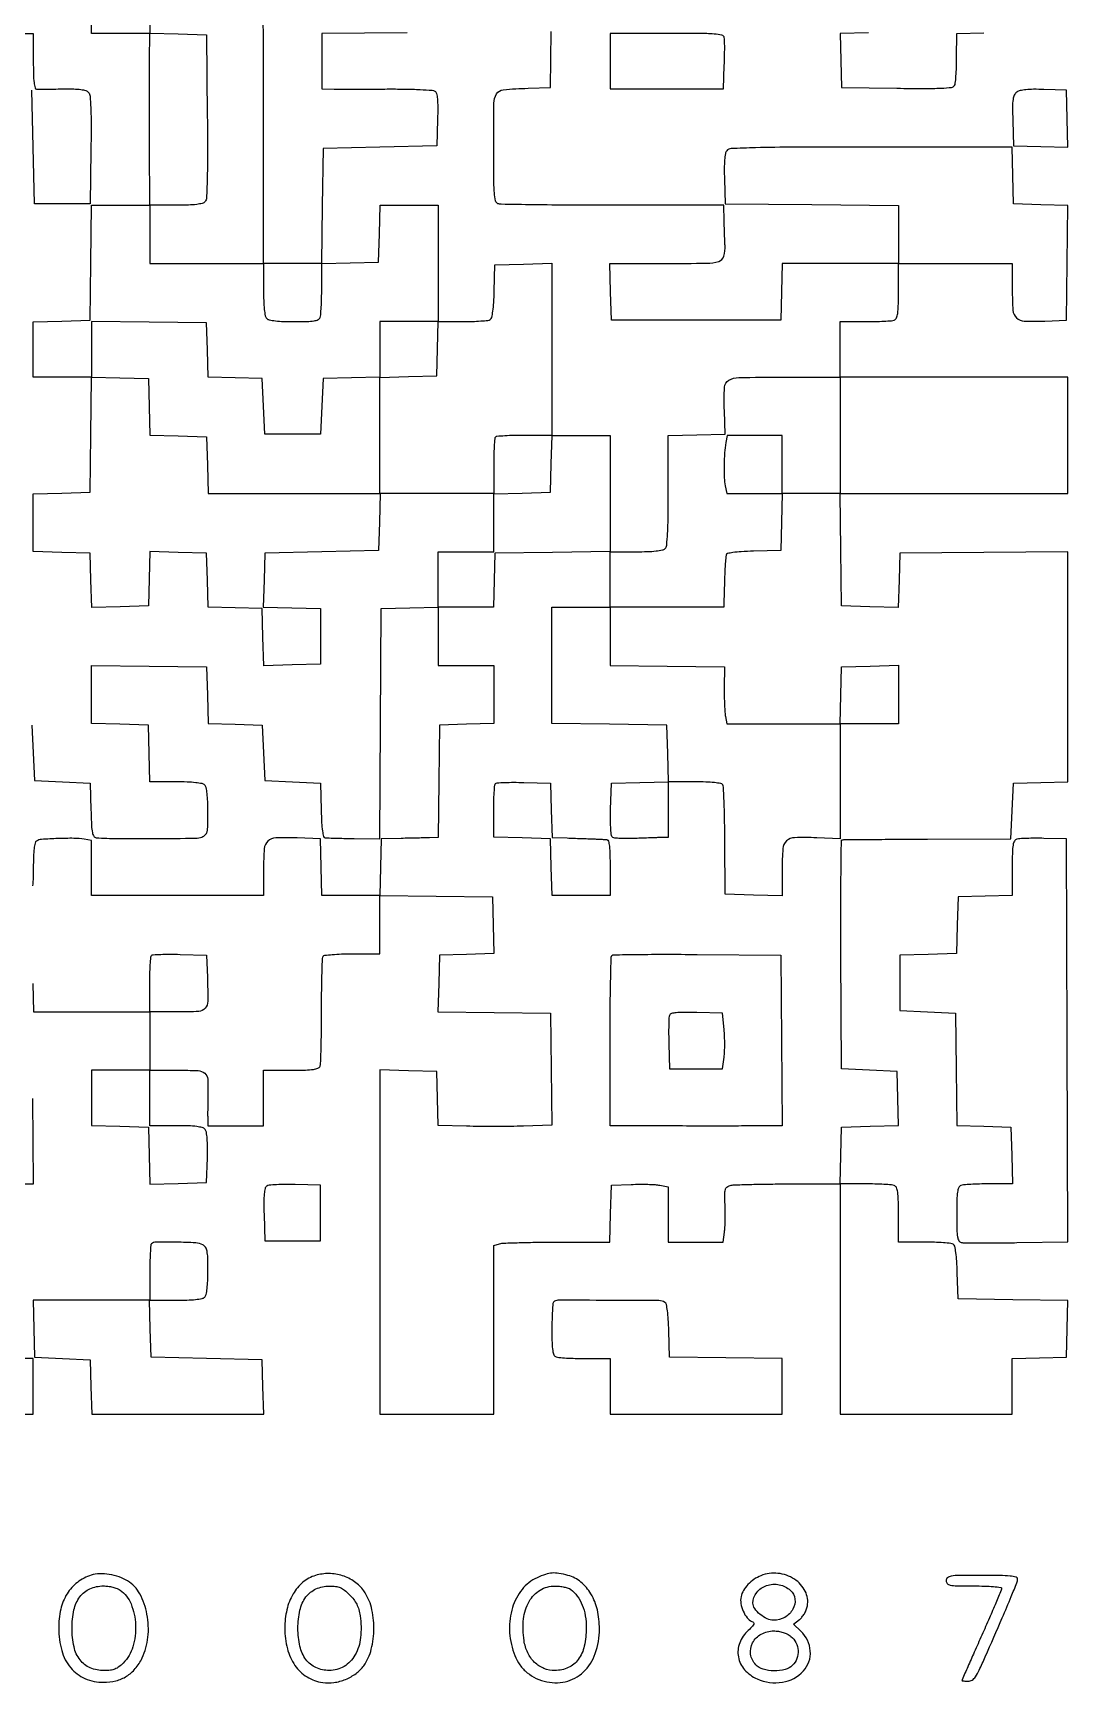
# Model space of a CAD drawing. Extents: x 179 to 1071, y 112 to 1107.
# Drawn here: x 680 to 1071, y 112 to 736 of the extents above; entities that cross this region are included whole.
import ezdxf

# ---------------------------------------------------------------- set-up
doc = ezdxf.new("R2010")
doc.units = 0

msp = doc.modelspace()

# ---------------------------------------------------------------- linework, layer by layer
for points in [[(724, 758), (724, 736), (713, 736), (702, 736), (702, 746.980948, 0.011994)], [(821.25, 736.236147), (789, 735.972294), (789, 725.486147), (789, 715), (793.75, 714.955706, 0.002079), (796.5118, 714.941436, 0.000349), (801.804688, 714.939786, 0.000382), (808.026022, 714.946937, 0.000339), (814.5, 714.963709, -0.004921), (820.724396, 714.922791, -0.007288), (826.178418, 714.753703, -0.003699), (830.776101, 714.509947, -0.13018), (831.788231, 714.175358, -0.193884), (832.395063, 713.306388, -0.033488), (832.720496, 711.285187, -0.023583), (832.861471, 708.190998, -0.006857), (832.788231, 703.417355), (832.5, 693.5), (811, 693), (789.5, 692.5), (789.230498, 670.75), (788.960995, 649), (777.980498, 649), (767, 649), (767, 703.393011, 0.000692), (766.955892, 735.24239, 0.006496), (766.73994, 748.943119, 0.006953)], [(679.783832, 376.75), (680.067663, 366), (702.033832, 366), (724, 366), (724, 355), (724, 344), (713, 344), (702, 344), (702, 333.533832), (702, 323.067663), (712.75, 322.783832), (723.5, 322.5), (723.784171, 311.716515), (724.068343, 300.93303), (734.784171, 301.216515), (745.5, 301.5), (745.788859, 310.850715, 0.009044), (745.84141, 314.957683, 0.018924), (745.703614, 318.150171, 0.020746), (745.412685, 320.513859, 0.132968), (744.916414, 321.600715, 0.154085), (743.875583, 322.271246, 0.035127), (741.794146, 322.685192, 0.024181), (738.653266, 322.929838, 0.007345), (733.877555, 323), (724, 323), (724, 333.5), (724, 344), (734.432612, 344, -0.011126), (742.286888, 343.825198, -0.165694), (744.809935, 342.838147, -0.207988), (745.916223, 340.601614, -0.018938), (745.988454, 334.240655, 0.002367), (745.936179, 331.841122, 0.002191), (745.904983, 329.378505, 0.002185), (745.896396, 327.18603, 0.00733), (745.9181, 325.75), (746, 323), (756.5, 323), (767, 323), (767, 333.5), (767, 344), (777.393011, 344, 0.005548), (782.847127, 344.060521, 0.028856), (785.845765, 344.300585, 0.056089), (787.591489, 344.745678, 0.213844), (788.369202, 345.519741, 0.083016), (788.603245, 346.66985, 0.001854), (788.781072, 352.332118, 0.00414), (788.910111, 358.979916, 0.002782), (788.952381, 366.576708, -0.002787), (788.994503, 374.133165, -0.004325), (789.123586, 380.65189, -0.00141), (789.299584, 386.278283, -0.130606), (789.535207, 387.056967, -0.229468), (790.126712, 387.432853, -0.007408), (793.013867, 387.722984, -0.012896), (796.515436, 387.931742, -0.00844), (800.559017, 388), (811, 388), (811, 399.019888), (811, 410.039775), (832.25, 409.769888), (853.5, 409.5), (853.783473, 398.785353), (854.066946, 388.070705), (843.783473, 387.785353), (833.5, 387.5), (833.216371, 376.769986), (832.932742, 366.039971), (854.216371, 365.769986), (875.5, 365.5), (875.769629, 344.338997), (876.039257, 323.177994), (865.269629, 322.838997, -0.004764), (860.370632, 322.731502, -0.002808), (854.515836, 322.691718, -0.002808), (848.666157, 322.717677, -0.004802), (843.78428, 322.813661), (833.068561, 323.127322), (832.78428, 333.313661), (832.5, 343.5), (821.75, 343.783832), (811, 344.067663), (811, 279.033832), (811, 214), (832.5, 214), (854, 214), (854, 245.883369), (854, 277.766737), (856.25, 278.369714, -0.056178), (857.845984, 278.61027, -0.002325), (863.630687, 278.799577, -0.00401), (870.499162, 278.937273, -0.002833), (878.216168, 278.986345), (897.932337, 279), (898.216168, 289.75), (898.5, 300.5), (906, 300.80649, -0.008667), (909.109769, 300.879612, -0.00841), (912.251562, 300.846169, -0.008349), (915.012596, 300.724159, -0.030569), (916.75, 300.511177), (920, 299.909374), (920, 289.454687), (920, 279), (930.372192, 279), (940.744384, 279), (941.240606, 282.75, 0.020239), (941.413553, 284.643411, 0.007234), (941.511592, 287.354508, 0.007164), (941.533497, 290.334585, 0.008407), (941.466288, 293.158963, -0.00749), (941.364576, 297.127075, -0.066355), (941.576942, 298.861018, -0.160581), (942.184633, 299.803224, -0.104734), (943.347873, 300.395308, -0.056676), (944.885355, 300.625916, -0.002168), (950.669375, 300.807096, -0.003862), (957.526973, 300.939151, -0.00271), (965.25, 300.986345), (985, 301), (985, 257.5), (985, 214), (1017.5, 214), (1050, 214), (1050, 224.465017), (1050, 234.930034), (1060.25, 235.215017), (1070.5, 235.5), (1070.783625, 246.229609), (1071.06725, 256.959219), (1050.283625, 257.229609), (1029.5, 257.5), (1029.211195, 267.464966, 0.00836), (1029.012968, 271.800174, 0.019108), (1028.684251, 275.055937, 0.01918), (1028.262532, 277.411, 0.199883), (1027.711195, 278.199653, 0.117226), (1026.827893, 278.504905, 0.006962), (1023.991726, 278.747767, 0.010173), (1020.573123, 278.922789, 0.007309), (1016.75, 278.984687), (1007, 279), (1007, 289.393011, 0.005351), (1006.940414, 294.960143, 0.030363), (1006.69735, 297.913621, 0.063068), (1006.23239, 299.601595, 0.205218), (1005.418213, 300.393011, 0.0721), (1004.361111, 300.632128, 0.005887), (1001.524537, 300.821697, 0.007809), (998.119908, 300.955696, 0.00593), (994.384381, 301), (984.932337, 301), (985.216168, 311.75), (985.5, 322.5), (996.284606, 322.784183), (1007.069211, 323.068365), (1006.784606, 333.284183), (1006.5, 343.5), (996, 344), (985.5, 344.5), (985.239377, 387.75, -0.001649), (985.194121, 404.341878, -0.00274), (985.278746, 418.328313, -0.000306), (985.429669, 430.758122, -0.368263), (985.739377, 431.112343, -0.034659), (986.348584, 431.159558, -0.000077), (995.529692, 431.232121, -0.000521), (1005.869195, 431.301473, -0.000324), (1018, 431.362343), (1049.5, 431.5), (1050, 442), (1050.5, 452.5), (1060.75, 452.784983), (1071, 453.069966), (1071, 496.54903), (1071, 540.028094), (1039.25, 539.764047), (1007.5, 539.5), (1007.214647, 529.216527), (1006.929295, 518.933054), (996.214647, 519.216527), (985.5, 519.5), (985.230112, 540.75), (984.960225, 562), (1027.980112, 562), (1071, 562), (1071, 584), (1071, 606), (1028, 606), (985, 606), (985, 616.5), (985, 627), (994.418213, 627, 0.005951), (998.140776, 627.044305, 0.007831), (1001.534475, 627.178303, 0.005915), (1004.361889, 627.367894, 0.07203), (1005.418213, 627.606989, 0.205218), (1006.23239, 628.398405, 0.063068), (1006.69735, 630.086379, 0.030363), (1006.940414, 633.039857, 0.005351), (1007, 638.606989), (1007, 649), (1028.5, 649), (1050, 649), (1050, 639.035184, 0.017911), (1050.277655, 631.286847, 0.185014), (1051.608188, 628.442394, 0.184841), (1054.49937, 627.213805, 0.017872), (1062.259538, 627.209712), (1070.5, 627.5), (1070.769404, 649.214803), (1071.038809, 670.929605), (1060.769404, 671.214803), (1050.5, 671.5), (1050.216168, 682.25), (1049.932337, 693), (996.588613, 693, 0.000857), (967.611102, 692.95034, 0.00556), (953.015463, 692.738, 0.004458), (943.727213, 692.416657, 0.211725), (942.083586, 691.600715, 0.132968), (941.587315, 690.513859, 0.020746), (941.296386, 688.150171, 0.018924), (941.15859, 684.957683, 0.009044), (941.211141, 680.850715), (941.5, 671.5), (974.25, 671.236336), (1007, 670.972671), (1007, 659.986336), (1007, 649), (985.033832, 649), (963.067663, 649), (962.783832, 638.25), (962.5, 627.5), (930.5, 627.5), (898.5, 627.5), (898.216168, 638.25), (897.932337, 649), (918.930985, 649, 0.003266), (934.522409, 649.101844, 0.069679), (939.075556, 649.800224, 0.253665), (940.98147, 651.716779, 0.086346), (941.441212, 655.75, -0.004589), (941.359153, 657.403445, -0.00156), (941.26945, 659.807813, -0.001551), (941.186877, 662.464552, -0.001785), (941.125, 665), (941, 671), (899.081787, 671, -0.001354), (882.899557, 671.043815, -0.002134), (869.0124, 671.178303, -0.000509), (856.856237, 671.360303, -0.08783), (855.581787, 671.606989, -0.2572), (854.698652, 672.653567, -0.030988), (854.276214, 675.753028, -0.01627), (854.049795, 681.276688, -0.002108), (854, 693.087937, -0.003315), (854.1094, 709.590028, -0.13004), (855.083213, 713.083022, -0.242706), (857.637799, 714.699169, -0.014596), (867, 715.24922), (875.5, 715.5), (875.769888, 736.75)], [(995.715394, 736.215817), (984.930789, 735.931635), (985.215394, 725.715817), (985.5, 715.5), (1006.428109, 715.22917, 0.002701), (1016.928451, 715.150006, 0.012029), (1023.091209, 715.285113, 0.012869), (1027.095412, 715.572759, 0.230932), (1028.162796, 716.22917, 0.11427), (1028.481815, 717.13685, 0.008052), (1028.73694, 719.833605, 0.011049), (1028.920044, 723.092682, 0.008091), (1028.984687, 726.715017), (1029, 735.930034), (1039.25, 736.215017)], [(670.2, 736), (680, 736), (680, 725.5, 0.006005), (680.060567, 720.457419, 0.023438), (680.281335, 717.348344, 0.034149), (680.642374, 715.429997, 0.326874), (681.25, 714.933947, 0.013822), (682.092772, 714.912745, 0.000813), (684.653391, 714.923287, 0.001229), (687.702835, 714.948297, 0.000905), (691.080692, 714.990414, -0.008598), (695.266221, 714.978201, -0.028344), (698.017153, 714.766553, -0.043349), (699.841854, 714.358321, -0.143811), (700.851786, 713.678586, -0.153464), (701.428812, 712.267489, -0.010372), (701.705198, 707.87758, -0.010649), (701.83755, 701.526495, -0.003212), (701.771094, 691.87212), (701.5, 671.5), (691, 671.5), (680.5, 671.5), (680, 693), (679.5, 714.5)], [(679.5, 474.5), (680, 464), (680.5, 453.5), (691, 453), (701.5, 452.5), (701.784983, 442.25, 0.004749), (702.000014, 436.486979, 0.035944), (702.322053, 433.78555, 0.096524), (702.873514, 432.416646, 0.235456), (703.784983, 431.879048, 0.015984), (711.880307, 431.567685, 0.003337), (726.085984, 431.570474, 0.001179), (741.257902, 431.710492, 0.082383), (743.75, 432.153638, 0.113081), (744.997923, 432.945758, 0.138447), (745.663684, 434.150457, 0.052298), (745.944089, 436.378047, 0.00518), (746, 441.775249, 0.010126), (745.923279, 445.563222, 0.019661), (745.682009, 448.579501, 0.020506), (745.317215, 450.837919, 0.14711), (744.8, 451.8, 0.150842), (743.800954, 452.32772, 0.01939), (741.376818, 452.688563, 0.018512), (738.088767, 452.925628, 0.008739), (733.833832, 453), (724.067663, 453), (723.783832, 463.75), (723.5, 474.5), (712.75, 474.783832), (702, 475.067663), (702, 486.053334), (702, 497.039005), (723.75, 496.769502), (745.5, 496.5), (745.783481, 485.784613), (746.066961, 475.069227), (756.283481, 474.784613), (766.5, 474.5), (767, 464), (767.5, 453.5), (778, 453), (788.5, 452.5), (788.784983, 442.25, 0.006892), (788.980716, 437.545351, 0.022038), (789.292444, 434.420628, 0.026819), (789.701053, 432.374722, 0.312812), (790.284983, 431.869042, 0.019278), (791.126971, 431.811006, 0.000885), (794.004108, 431.728991, 0.001472), (797.420119, 431.647727, 0.001055), (801.239641, 431.576172), (810.979282, 431.414261), (811.239641, 474.957131), (811.5, 518.5), (822.25, 518.783832), (833, 519.067663), (833, 529.533832), (833, 540), (843.5, 540), (854, 540), (854, 551), (854, 562), (832.533832, 562), (811.067663, 562), (810.783832, 551.25), (810.5, 540.5), (789, 540), (767.5, 539.5), (767.215394, 529.284183), (766.930789, 519.068365), (777.715394, 518.784183), (788.5, 518.5), (788.5, 508), (788.5, 497.5), (777.784171, 497.216515), (767.068343, 496.93303), (766.784171, 507.716515), (766.5, 518.5), (756.284601, 518.784601), (746.069202, 519.069202), (745.784601, 529.284601), (745.5, 539.5), (734.785353, 539.783473), (724.070705, 540.066946), (723.785353, 529.783473), (723.5, 519.5), (712.785353, 519.216527), (702.070705, 518.933054), (701.785353, 529.216527), (701.5, 539.5), (690.75, 539.783832), (680, 540.067663), (680, 551), (680, 561.932337), (690.75, 562.216168), (701.5, 562.5), (701.750158, 584.25), (702.000316, 606), (691.000158, 606), (680, 606), (680, 616.466168), (680, 626.932337), (690.75, 627.216168), (701.5, 627.5), (701.769502, 649.25), (702.039005, 671), (713.045173, 671), (724.051342, 671), (723.966309, 693.25, -0.000391), (723.938114, 702.522768, -0.000368), (723.923692, 711.984938, -0.000365), (723.9232, 720.371969, -0.001275), (723.940638, 725.783832), (724, 736.067663), (734.75, 735.783832), (745.5, 735.5), (745.76464, 704.620103, -0.002058), (745.829135, 690.141655, -0.006846), (745.702093, 680.62829, -0.004598), (745.455465, 673.826306, -0.163249), (744.892195, 672.370103, -0.156972), (743.868553, 671.718779, -0.03289), (741.755437, 671.313457, -0.02348), (738.597615, 671.070452, -0.007463), (733.877555, 671), (724, 671), (724, 660), (724, 649), (745.5, 649), (767, 649), (767, 639.2, 0.008695), (767.074295, 634.928253, 0.018472), (767.311224, 631.630442, 0.019349), (767.671932, 629.200304, 0.150969), (768.2, 628.2, 0.148618), (769.177004, 627.678473, 0.020076), (771.499944, 627.315267, 0.019202), (774.62258, 627.075751, 0.009539), (778.593011, 627, 0.006405), (783.449162, 627.062206, 0.033615), (786.105917, 627.309523, 0.068495), (787.642994, 627.779618, 0.195123), (788.393011, 628.581787, 0.07196), (788.632085, 629.63733, 0.005942), (788.821697, 632.455587, 0.007852), (788.955693, 635.838356, 0.005972), (789, 639.547956), (789, 648.932337), (799.75, 649.216168), (810.5, 649.5), (810.783832, 660.25), (811.067663, 671), (822.033832, 671), (833, 671), (833, 649), (833, 627), (842.25, 627.015313, 0.007698), (845.881488, 627.077241, 0.010614), (849.138601, 627.252233, 0.007503), (851.836926, 627.49549, 0.115815), (852.711195, 627.800347, 0.199883), (853.262532, 628.589, 0.01918), (853.684251, 630.944063, 0.019108), (854.012968, 634.199826, 0.00836), (854.211195, 638.535034), (854.5, 648.5), (865.25, 648.783832), (876, 649.067663), (876, 616.533832), (876, 584), (887, 584), (898, 584), (898, 562), (898, 540), (907.8, 540, 0.008695), (912.071747, 540.074295, 0.018472), (915.369558, 540.311224, 0.019349), (917.799696, 540.671932, 0.150969), (918.8, 541.2, 0.175114), (919.391809, 542.461379, 0.00935), (919.721107, 546.947392, 0.010469), (919.937913, 553.390155, 0.003175), (920, 563.166168), (920, 583.932337), (930.75, 584.216168), (941.5, 584.5), (941.208079, 593.330237, -0.018717), (941.247041, 602.219118, -0.258927), (942.864772, 604.866376, -0.126054), (946.609509, 605.881615, -0.003491), (963.567388, 606), (985, 606), (985, 584), (985, 562), (974.033832, 562), (963.067663, 562), (962.783832, 551.25), (962.5, 540.5), (952.25, 540.215017, 0.00691), (947.549079, 540.019269, 0.021984), (944.420839, 539.707303, 0.026625), (942.368684, 539.298578, 0.310698), (941.858431, 538.715017, 0.00737), (941.600853, 536.179806, 0.007856), (941.424381, 533.691472, 0.005868), (941.292666, 530.655166, 0.002007), (941.171044, 526.25), (941, 519), (919.5, 519), (898, 519), (898, 508.019502), (898, 497.039005), (919.613034, 496.769502), (941.226067, 496.5), (941.145694, 488.5, 0.00646), (941.155074, 485.235541, 0.006892), (941.249551, 482.042188, 0.006588), (941.40475, 479.300011, 0.031651), (941.612115, 477.75), (942.158911, 475), (963.545624, 475), (984.932337, 475), (985.216168, 485.75), (985.5, 496.5), (996.25, 496.783832), (1007, 497.067663), (1007, 486.033832), (1007, 475), (996, 475), (985, 475), (985.000505, 453.25), (985.00101, 431.5), (976.112842, 431.845305, 0.016262), (967.756582, 431.898022, 0.179732), (964.705412, 430.672691, 0.191702), (963.297362, 427.790559, 0.01891), (963, 419.930985), (963, 409.932337), (952.25, 410.216168), (941.5, 410.5), (941.38082, 430.63382, 0.003169), (941.285248, 438.431055, 0.004865), (941.09401, 445.181209, 0.00179), (940.852713, 450.973759, 0.127779), (940.571803, 451.88382, 0.21528), (939.847277, 452.372226, 0.01611), (937.433472, 452.704582, 0.017838), (934.175119, 452.929566, 0.008317), (929.940983, 453), (920, 453), (920, 442.5), (920, 432), (916.75, 431.928155, 0.002292), (915.057468, 431.882975, 0.000692), (912.486064, 431.798976, 0.000693), (909.602445, 431.696783, 0.000753), (906.798303, 431.589285, -0.00985), (904.152285, 431.536027, -0.01308), (901.746061, 431.597956, -0.010398), (899.759044, 431.742638, -0.115533), (899.010073, 431.993775, -0.221917), (898.538934, 432.712155, -0.017117), (898.28033, 435.06485, -0.018183), (898.154831, 438.290488, -0.007895), (898.211769, 442.582645), (898.5, 452.5), (909.283485, 452.784171), (920.06697, 453.068343), (919.783485, 463.784171), (919.5, 474.5), (897.75, 474.769502), (876, 475.039005), (876, 497.019502), (876, 519), (887, 519), (898, 519), (898, 529.519502), (898, 540.039005), (876.25, 539.769502), (854.5, 539.5), (854.215017, 529.25), (853.930034, 519), (843.465017, 519), (833, 519), (833, 508), (833, 497), (843.5, 497), (854, 497), (854, 486.034983), (854, 475.069966), (843.75, 474.784983), (833.5, 474.5), (833.230112, 453.25), (832.960225, 432), (829.730112, 431.884865, -0.002438), (828.003593, 431.831752, -0.000646), (825.24572, 431.763934, -0.000655), (822.108304, 431.694948, -0.000674), (819, 431.634865), (811.5, 431.5), (811.216168, 420.75), (810.932337, 410), (800, 410), (789.067663, 410), (788.783832, 420.75), (788.5, 431.5), (779.756819, 431.788833, 0.016288), (771.605997, 431.792504, 0.180768), (768.645554, 430.576308, 0.189805), (767.284241, 427.745043, 0.018261), (767, 419.964816), (767, 410), (734.5, 410), (702, 410), (702, 420.420545), (702, 430.841089), (699.25, 431.308357, 0.040034), (695.361315, 431.652559, 0.011275), (689.268116, 431.56548, 0.007125), (683.133463, 431.251794, 0.122669), (681.23354, 430.644336, 0.200749), (680.668297, 429.854234, 0.025945), (680.303185, 427.763405, 0.021994), (680.070119, 424.743529, 0.008261), (680, 420.5, -0.009372), (679.931814, 416.86254, -0.014177), (679.723498, 413.703099, -0.008832)]]:
    msp.add_lwpolyline(points, format="xyb")
for points in [[(898, 725.5), (898, 715), (919.429031, 715), (940.858062, 715), (941.179031, 723.887443, 0.003952), (941.278342, 727.408896, 0.005129), (941.310739, 730.637888, 0.003899), (941.289062, 733.339641, 0.045546), (941.176676, 734.387443, 0.298878), (940.278407, 735.297764, 0.034314), (937.286033, 735.727413, 0.01658), (931.778702, 735.952501, 0.001923), (919.426676, 736), (898, 736)], [(1051.698976, 713.769153, 0.124763), (1050.777081, 712.654842, 0.076572), (1050.28692, 711.012817, 0.036105), (1050.109284, 708.286528, 0.00588), (1050.209381, 702.983715), (1050.5, 693.5), (1060.78419, 693.214639), (1071.068381, 692.929279), (1070.78419, 703.714639), (1070.5, 714.5), (1061.989595, 714.785438, 0.010006), (1058.068435, 714.838436, 0.02299), (1055.121158, 714.683656, 0.02949), (1052.96852, 714.341998, 0.104125)], [(854.666667, 583.333333, 0.178637), (854.399783, 582.754242, 0.004491), (854.195833, 579.817145, 0.009085), (854.048275, 576.320751, 0.006002), (854, 572.299502), (854, 561.932337), (864.75, 562.216168), (875.5, 562.5), (875.783832, 573.25), (876.067663, 584), (865.700498, 584, 0.006002), (861.679249, 583.951725, 0.009085), (858.182855, 583.804167, 0.004491), (855.245758, 583.600217, 0.178637)], [(941.758628, 581.25, 0.027106), (941.288516, 577.435219, 0.013534), (941.087367, 572.57364, 0.012938), (941.141623, 567.89216, 0.044715), (941.524856, 564.886829), (942.158911, 562), (952.579455, 562), (963, 562), (963, 573), (963, 584), (952.625, 584), (942.25, 584)], [(875.784983, 442.25), (876.069966, 432), (881.784983, 431.788296, 0.000157), (884.265665, 431.697185, 0.000118), (886.996214, 431.598404, 0.000119), (889.565762, 431.50667, 0.000274), (891.5, 431.439142, -0.002436), (893.123069, 431.375452, -0.002692), (894.692188, 431.297757, -0.002499), (896.031088, 431.217518, -0.013811), (896.75, 431.150846, -0.310449), (897.355901, 430.617146, -0.032465), (897.716647, 428.654025, -0.023089), (897.938555, 425.518577, -0.006121), (898, 420.5), (898, 410), (887.033832, 410), (876.067663, 410), (875.783832, 420.75), (875.5, 431.5), (864.75, 431.783832), (854, 432.067663), (854, 441.867165, -0.006659), (854.050688, 445.673063, -0.009972), (854.205463, 448.993526, -0.005354), (854.420134, 451.767649, -0.176154), (854.699448, 452.366114, -0.183378), (855.300668, 452.636532, -0.005301), (858.145783, 452.777033, -0.010046), (861.547259, 452.840477, -0.006672), (865.449448, 452.782781), (875.5, 452.5)], [(1051.75, 431.328625, 0.199583), (1050.824059, 430.611216, 0.08973), (1050.303535, 429.133363, 0.035249), (1050.055212, 426.356843, 0.004683), (1050, 420.461659), (1050, 410.069966), (1039.75, 409.784983), (1029.5, 409.5), (1029.216508, 398.783492), (1028.933016, 388.066984), (1018.216508, 387.783492), (1007.5, 387.5), (1007.5, 377), (1007.5, 366.5), (1018, 366), (1028.5, 365.5), (1028.769787, 344.284765), (1029.039573, 323.069529), (1039.269787, 322.784765), (1049.5, 322.5), (1049.783832, 311.75), (1050.067663, 301), (1041.115619, 301, 0.006254), (1037.571673, 300.955671, 0.008136), (1034.328588, 300.821697, 0.006308), (1031.627025, 300.631801, 0.071023), (1030.581787, 300.393011, 0.204289), (1029.768708, 299.605476, 0.063584), (1029.303248, 297.932283, 0.030653), (1029.059813, 295.0076, 0.005439), (1029, 289.509643, 0.004638), (1029.054288, 283.656779, 0.03612), (1029.301493, 280.940529, 0.095422), (1029.823992, 279.523397, 0.208122), (1030.75, 278.866631, 0.049432), (1032.026656, 278.728558, 0.001348), (1037.642457, 278.693432, 0.002779), (1044.250914, 278.706633, 0.0019), (1051.756237, 278.79186), (1071.012473, 279.083719), (1070.756237, 355.29186), (1070.5, 431.5), (1062, 431.651949, 0.005474), (1058.617061, 431.675378, 0.006878), (1055.482813, 431.619651, 0.005613), (1052.861223, 431.507483, 0.052849)], [(745.795054, 379, -0.009927), (745.928151, 370.034911, -0.179688), (744.933469, 367.397028, -0.203196), (742.50249, 366.211645, -0.01319), (734.480948, 366), (724, 366), (724, 376.333333, -0.006317), (724.050668, 380.343898, -0.009512), (724.205463, 383.836713, -0.004898), (724.419778, 386.762931, -0.177451), (724.699448, 387.366114, -0.183378), (725.300668, 387.636532, -0.005301), (728.145783, 387.777033, -0.010046), (731.547259, 387.840477, -0.006672), (735.449448, 387.782781), (745.5, 387.5)], [(962.763853, 355.25), (963.027706, 323), (952.763853, 322.926805, -0.00126), (944.527276, 322.888824, -0.000694), (934.455126, 322.881746, -0.00058), (922.339842, 322.904102, -0.000334), (907.75, 322.957682), (898, 323), (898, 354.833333, -0.002001), (898.049029, 367.086392, -0.003231), (898.199888, 377.515513, -0.000593), (898.402981, 386.698691, -0.192864), (898.680468, 387.347135, -0.194926), (899.328722, 387.621499, -0.000608), (908.434599, 387.750224, -0.003285), (918.778546, 387.815907, -0.002034), (930.930468, 387.763802), (962.5, 387.5)], [(920.44275, 364.711405, 0.081149), (920.248444, 363.774362, 0.00524), (920.158923, 360.981301, 0.007536), (920.137209, 357.634347, 0.00554), (920.210159, 353.924983), (920.5, 344.5), (930.5, 344.5), (940.5, 344.5), (941.08534, 348.886315, 0.022863), (941.269448, 350.99849, 0.010307), (941.326793, 353.780045, 0.01018), (941.266834, 356.724741, 0.013684), (941.08534, 359.386315), (940.5, 365.5), (930.732592, 365.786422, 0.006215), (925.820487, 365.869374, 0.027145), (922.9185, 365.724677, 0.046335), (921.158442, 365.373938, 0.232847)], [(768.211769, 300.1713, 0.194409), (767.60482, 299.304382, 0.033527), (767.279413, 297.284794, 0.023597), (767.138468, 294.191727, 0.006852), (767.211769, 289.417355), (767.5, 279.5), (778, 279.5), (788.5, 279.5), (788.5, 290), (788.5, 300.5), (779, 300.753945, 0.008497), (775.267186, 300.790269, 0.011674), (771.912207, 300.687545, 0.00849), (769.137493, 300.490389, 0.12262)], [(724.666667, 278.333333, 0.178563), (724.399803, 277.754503, 0.004516), (724.195833, 274.827083, 0.009111), (724.048276, 271.341612, 0.006022), (724, 267.333333), (724, 257), (701.966168, 257), (679.932337, 257), (680.216168, 246.25), (680.5, 235.5), (691, 235), (701.5, 234.5), (701.784983, 224.25), (702.069966, 214), (734.569966, 214), (767.069966, 214), (766.784983, 224.25), (766.5, 234.5), (745.5, 235), (724.5, 235.5), (724.216168, 246.25), (723.932337, 257), (733.766168, 257, 0.008652), (738.054729, 257.074219, 0.018432), (741.362299, 257.311014, 0.019308), (743.798441, 257.671586, 0.151095), (744.8, 258.2, 0.146858), (745.316486, 259.159592, 0.020575), (745.681544, 261.407548, 0.019737), (745.923115, 264.406512, 0.010228), (746, 268.164816, 0.006345), (745.936915, 273.135685, 0.042397), (745.665302, 275.592122, 0.094676), (745.088037, 277.022194, 0.127421), (744.065741, 277.964816, 0.109979), (741.403535, 278.708258, 0.008563), (733.974182, 278.976716, 0.006027), (726.335835, 279.029731, 0.197584)], [(876.666667, 256.333333, 0.177151), (876.400184, 255.759466, 0.005003), (876.195833, 253.005386, 0.009619), (876.048298, 249.715883, 0.006396), (876, 245.940322, 0.005893), (876.060959, 240.768394, 0.032092), (876.306259, 237.979628, 0.066055), (876.774075, 236.375813, 0.199759), (877.581787, 235.606989, 0.07203), (878.638111, 235.367894, 0.005915), (881.465525, 235.178303, 0.007831), (884.859224, 235.044305, 0.005951), (888.581787, 235), (898, 235), (898, 224.5), (898, 214), (930.5, 214), (963, 214), (963, 224.480112), (963, 234.960225), (941.75, 235.230112), (920.5, 235.5), (920.211195, 245.464966, 0.00836), (920.012968, 249.800174, 0.019108), (919.684251, 253.055937, 0.01918), (919.262532, 255.411, 0.199883), (918.711195, 256.199653, 0.140528), (916.449973, 256.86678, 0.001121), (897.483593, 256.9696, 0.000851), (878.270771, 256.997986, 0.198854)], [(636.606989, 233.418213, 0.070946), (636.368222, 232.373807, 0.006338), (636.178303, 229.68135, 0.008159), (636.044331, 226.449196, 0.006277), (636, 222.918213), (636, 214), (658, 214), (680, 214), (680, 224.5), (680, 235), (658.606989, 235, 0.002045), (646.485827, 234.950434, 0.015901), (640.835307, 234.724422, 0.030015), (637.662537, 234.303854, 0.258697)], [(701.913572, 153.088032, 0.086426), (696.650359, 150.333908, 0.091742), (692.75481, 146.009792, 0.082486), (690.384573, 140.172893, 0.05534), (689.588235, 133, 0.067746), (690.73895, 124.546135, 0.105621), (694.127202, 118.054274, 0.118766), (699.529389, 114.007879, 0.101965), (706.5, 112.571429, 0.061132), (711.237346, 113.152805, 0.079502), (715.25313, 114.864367, 0.079317), (718.541087, 117.747363, 0.06052), (721.134931, 121.778729, 0.088087), (723.339962, 129.590272, 0.071628), (722.960228, 138.292009, 0.076092), (720.244705, 146.005118, 0.132471), (715.632872, 150.917881, 0.057429), (712.481391, 152.39708, 0.041831), (708.718785, 153.319831, 0.042669), (704.979127, 153.588038, 0.074132)], [(786.619302, 152.965577, 0.103791), (781.880689, 150.390624, 0.085403), (778.183932, 145.964093, 0.075144), (775.837242, 140.009431, 0.056409), (775.043924, 133, 0.062624), (776.018944, 125.245842, 0.09016), (778.895708, 118.97328, 0.101787), (783.475277, 114.637316, 0.10194), (789.39206, 112.463916, 0.074884), (793.637757, 112.466627, 0.060174), (798.044152, 113.687699, 0.060716), (801.992508, 115.905667, 0.0799), (804.888555, 118.843491, 0.094199), (807.756118, 125.080698, 0.060787), (808.724042, 132.997047, 0.060795), (807.759951, 140.912516, 0.094312), (804.895341, 147.14698, 0.085873), (801.426714, 150.583131, 0.075428), (796.851299, 152.843169, 0.073795), (791.715203, 153.676787, 0.076272)], [(870.401069, 152.094566, 0.118234), (864.743587, 147.688596, 0.093502), (861.101327, 140.815247, 0.084318), (859.982135, 132.423769, 0.073318), (861.589323, 123.691872, 0.058347), (863.374059, 119.949132, 0.064654), (865.925543, 116.861779, 0.064502), (869.186585, 114.522889, 0.057647), (873.060285, 112.983767, 0.120351), (881.07867, 112.795426, 0.136297), (887.862543, 116.387663, 0.120594), (892.385202, 123.399491, 0.082519), (893.978038, 132.782119, 0.057337), (893.180141, 139.937374, 0.076938), (890.768307, 145.990315, 0.087556), (886.952516, 150.453, 0.104818), (882.056846, 153.000752, 0.02593), (878.68945, 153.750654, 0.061292), (876.125642, 153.865693, 0.061306), (873.61079, 153.35578, 0.025953)], [(955.000513, 152.876547, 0.055129), (952.391948, 151.486582, 0.05322), (950.115986, 149.545854, 0.056013), (948.409488, 147.284612, 0.079762), (947.488449, 144.947407, 0.097841), (947.433971, 142.37104, 0.059474), (948.316105, 139.44411, 0.061053), (949.802997, 136.92657, 0.138105), (951.561791, 135.614662, -0.115513), (952.239566, 135.15453, -0.287112), (952.34539, 134.589647, -0.100075), (951.810939, 133.762177, -0.011619), (950.226041, 132.211154, 0.111754), (946.990326, 127.44942, 0.139647), (946.476083, 122.15176, 0.13756), (948.834725, 117.320138, 0.107103), (953.57892, 113.862065, 0.143256), (963.111452, 112.597415, 0.17104), (971.060886, 116.852671, 0.206789), (973.678785, 124.429155, 0.188251), (970.085033, 131.920568), (967.284616, 134.536549), (969.599727, 136.282841, 0.064855), (970.533403, 137.198721, 0.036368), (971.422973, 138.51934, 0.035625), (972.140306, 140.008648, 0.048087), (972.555513, 141.444216, 0.165819), (971.752504, 147.013384, 0.131172), (967.657576, 151.56433, 0.118516), (961.45696, 153.766841, 0.121799)], [(1025, 151, 0.193568), (1025.439694, 149.906793, 0.15568), (1026.5625, 149.297619, 0.043488), (1029.033032, 149.046494, 0.003595), (1035.5, 149, -0.008094), (1039.525953, 148.934825, -0.013429), (1042.915625, 148.733816, -0.007034), (1045.676699, 148.456353, -0.381141), (1046, 148.093842, -0.099724), (1045.865279, 147.425095, -0.000838), (1043.796875, 142.522742, -0.00293), (1041.374716, 136.900643, -0.001879), (1038.5, 130.40087, 0.000638), (1035.624535, 123.942778, 0.00104), (1033.203125, 118.454993, 0.000107), (1031.049638, 113.543956, 0.103627), (1031, 113.307028, 0.360505), (1031.100627, 113.185602, 0.014772), (1031.702393, 113.090189, 0.019874), (1032.474386, 113.022107, 0.012056), (1033.391123, 113, 0.145873), (1034.829078, 113.428639, 0.09627), (1036.074385, 114.639452, 0.042437), (1037.492945, 117.101751, 0.006529), (1039.821653, 122.25, 0.000743), (1046.231048, 136.986783, 0.00408), (1049.612915, 144.97224, 0.003879), (1051.710038, 150.152157, 0.094512), (1052, 151.672446, 0.348503), (1051.459785, 152.353362, 0.032865), (1049.207731, 152.725416, 0.020464), (1045.377431, 152.944365, 0.004045), (1038.5, 153, 0.00255), (1030.03185, 152.956805, 0.034233), (1026.9375, 152.712963, 0.130799), (1025.538325, 152.109491, 0.22979)], [(712.783205, 147.439296, -0.14613), (716.931437, 142.198759, -0.084062), (718.636925, 134.261048, -0.08203), (717.643137, 126.004098, -0.126144), (713.99583, 119.841983, -0.035296), (712.362661, 118.424442, -0.067139), (710.847136, 117.576333, -0.064261), (709.116423, 117.138517, -0.029865), (706.799429, 117, -0.098271), (701.51678, 118.04839, -0.132988), (697.678186, 121.004557, -0.109725), (695.382433, 125.990016, -0.053292), (694.633152, 133, -0.053369), (695.375849, 139.938252, -0.106621), (697.644054, 144.940419, -0.130729), (701.400197, 147.932528, -0.103536), (706.5, 149, -0.033379), (708.21596, 148.885317, -0.027507), (710.018374, 148.541543, -0.028357), (711.642657, 148.038799, -0.063623)], [(799.510276, 145.689724, -0.033317), (801.091958, 143.881939, -0.046829), (802.227214, 142.065494, -0.046583), (803.008687, 140.061998, -0.0325), (803.52382, 137.689724, -0.063702), (803.70139, 129.477134, -0.102495), (801.574125, 122.833694, -0.128697), (797.435214, 118.56662, -0.138314), (791.85, 117.022236, -0.105679), (786.810702, 118.126329, -0.127279), (783.05003, 121.164089, -0.104734), (780.756598, 126.172301, -0.055237), (780, 133, -0.055237), (780.756598, 139.827699, -0.104734), (783.05003, 144.835911, -0.127279), (786.810702, 147.873671, -0.105679), (791.85, 148.977764, -0.03122), (794.254772, 148.839799, -0.071552), (796.003376, 148.369781, -0.068455), (797.595006, 147.411061, -0.026645)], [(883.123419, 147.700513, -0.074015), (885.614708, 145.143361, -0.060014), (887.468183, 141.788246, -0.054283), (888.611422, 137.757408, -0.041852), (888.996262, 133.20034, -0.053677), (888.251665, 126.245592, -0.104915), (885.973988, 121.185689, -0.128833), (882.21767, 118.132507, -0.105676), (877.15, 117.022236, -0.097482), (873.009803, 117.815209, -0.096551), (869.463043, 120.119183, -0.090281), (866.867681, 123.738336, -0.073431), (865.47618, 128.310276, -0.063706), (865.298621, 136.525766, -0.10254), (867.427073, 143.170439, -0.128872), (871.566694, 147.433613, -0.138648), (877.15, 148.968197, -0.025224), (878.934429, 148.865033, -0.025238), (880.699067, 148.582696, -0.026054), (882.208348, 148.179232, -0.084544)], [(966.184383, 147.333136, -0.18386), (967.863067, 144.041263, -0.156157), (967.076131, 140.196611, -0.135106), (964.036922, 137.126207, -0.131225), (959.819687, 136, -0.112846), (957.345408, 136.565627, -0.061465), (954.712412, 138.261689, -0.062914), (952.665529, 140.458411, -0.157391), (952, 142.520287, -0.170906), (953.412467, 146.531879, -0.142604), (957.134065, 149.135275, -0.130768), (961.941183, 149.458109, -0.136478)], [(966.365141, 129.92742, -0.112063), (968.245545, 127.607241, -0.100298), (969.037269, 124.606462, -0.100173), (968.598703, 121.531019, -0.111476), (967, 119, -0.134556), (964.150101, 117.376222, -0.066069), (959.971658, 116.878997, -0.066156), (955.816629, 117.488388, -0.136597), (953.038955, 119.188561, -0.153481), (951.132354, 123.181924, -0.158212), (951.885623, 127.493379, -0.14581), (955.121507, 130.788224, -0.126886), (959.819687, 132, -0.038249), (961.628189, 131.861452, -0.038453), (963.391161, 131.449059, -0.039902), (965.004144, 130.792779, -0.050126)]]:
    msp.add_lwpolyline(points, format="xyb", close=True)
msp.add_lwpolyline([(702, 616.553334), (702, 606.067663), (712.75, 605.783832), (723.5, 605.5), (723.783492, 594.783492), (724.066984, 584.066984), (734.783492, 583.783492), (745.5, 583.5), (745.783832, 572.75), (746.067663, 562), (778.533832, 562), (811, 562), (811, 583.966168), (811, 605.932337), (821.75, 606.216168), (832.5, 606.5), (832.784983, 616.75), (833.069966, 627), (822.034983, 627), (811, 627), (811, 616.533832), (811, 606.067663), (800.25, 605.783832), (789.5, 605.5), (789, 595), (788.5, 584.5), (778, 584.5), (767.5, 584.5), (767, 595), (766.5, 605.5), (756.284601, 605.784601), (746.069202, 606.069202), (745.784601, 616.284601), (745.5, 626.5), (723.75, 626.769502), (702, 627.039005)], close=True)
msp.add_lwpolyline([(658.604878, 301), (680.027706, 301), (679.763853, 333.25)])

doc.saveas('drawing.dxf')
